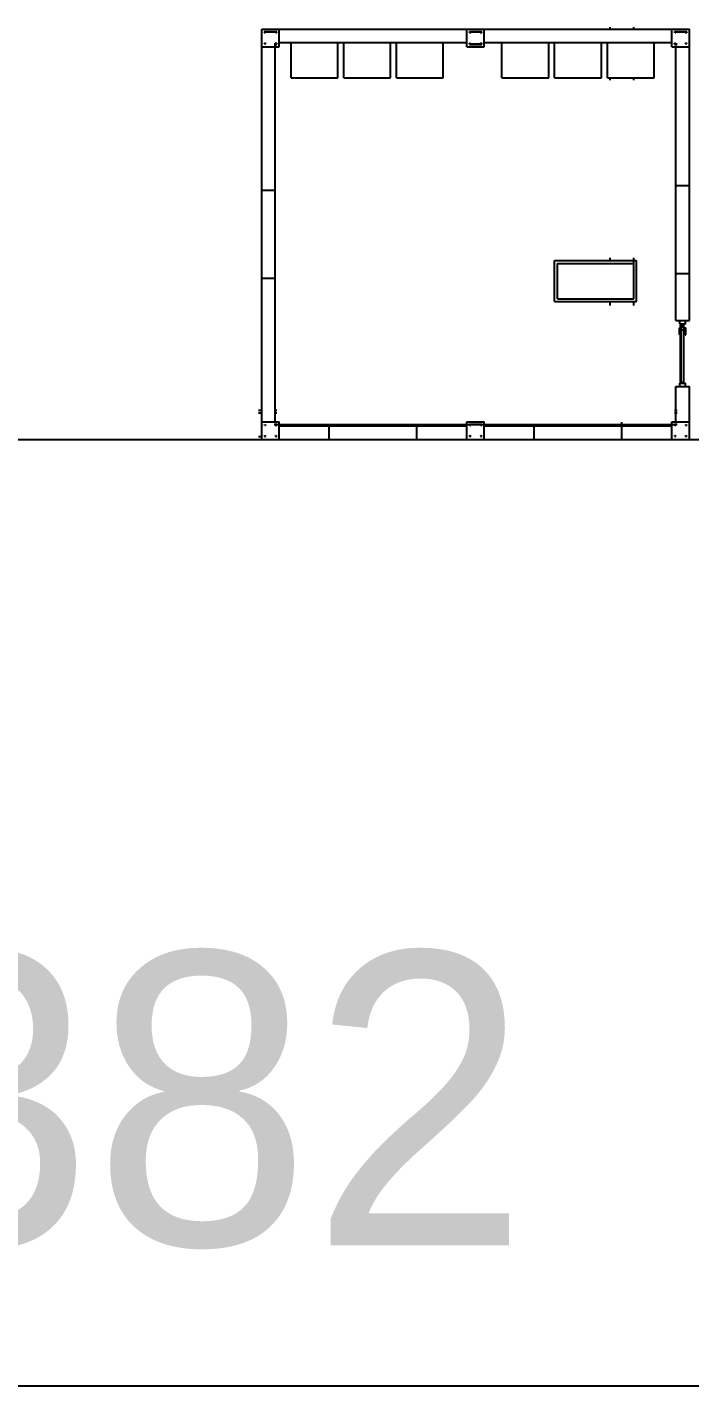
# Model space of a CAD drawing. Extents: x 10000 to 921450, y 10000 to 584000.
# Drawn here: x 507154 to 518468, y 130925 to 154108 of the extents above; entities that cross this region are included whole.
import ezdxf

# ---------------------------------------------------------------- set-up
doc = ezdxf.new("R2010")
doc.units = 0
for name, color, linetype in [('A-CUT', 1, 'CONTINUOUS'), ('A-DIM', 5, 'CONTINUOUS'), ('A-VIS', 7, 'CONTINUOUS')]:
    doc.layers.add(name, color=color, linetype=linetype)

msp = doc.modelspace()

# ---------------------------------------------------------------- linework, layer by layer
at = {"layer": 'A-CUT'}
for p, q in [((511159.25, 154075), (518459.25, 154075)), ((511159.25, 147075), (511159.25, 154075)), ((511207.25, 154019), (511207.404, 154020.561)), ((511207.25, 154019), (511207.404, 154017.439)), ((511207.404, 154020.561), (511207.859, 154022.061)), ((511207.404, 154017.439), (511207.859, 154015.939)), ((511208.598, 154023.445), (511209.593, 154024.657)), ((511208.598, 154014.555), (511209.593, 154013.343)), ((511209.593, 154024.657), (511210.805, 154025.652)), ((511209.593, 154013.343), (511210.805, 154012.348)), ((511210.805, 154012.348), (511212.189, 154011.609)), ((511212.189, 154026.391), (511213.689, 154026.846)), ((511212.189, 154011.609), (511213.689, 154011.154)), ((511213.689, 154026.846), (511215.25, 154027)), ((511213.689, 154011.154), (511215.25, 154011)), ((511215.25, 154027), (511216.811, 154026.846)), ((511215.25, 154011), (511216.811, 154011.154)), ((511216.811, 154011.154), (511218.311, 154011.609)), ((511218.311, 154026.391), (511219.695, 154025.652)), ((511218.311, 154011.609), (511219.695, 154012.348)), ((511219.695, 154025.652), (511220.907, 154024.657)), ((511220.907, 154024.657), (511221.902, 154023.445)), ((511220.907, 154013.343), (511221.902, 154014.555)), ((511221.902, 154023.445), (511222.641, 154022.061)), ((511221.902, 154014.555), (511222.641, 154015.939)), ((511222.641, 154022.061), (511223.096, 154020.561)), ((511223.096, 154020.561), (511223.25, 154019)), ((511395.25, 154019), (511395.404, 154017.439)), ((511395.404, 154020.561), (511395.859, 154022.061)), ((511395.404, 154017.439), (511395.859, 154015.939)), ((511395.859, 154022.061), (511396.598, 154023.445)), ((511397.593, 154024.657), (511398.805, 154025.652)), ((511397.593, 154013.343), (511398.805, 154012.348)), ((511398.805, 154025.652), (511400.189, 154026.391)), ((511398.805, 154012.348), (511400.189, 154011.609)), ((511400.189, 154026.391), (511401.689, 154026.846)), ((511400.189, 154011.609), (511401.689, 154011.154)), ((511401.689, 154026.846), (511403.25, 154027)), ((511401.689, 154011.154), (511403.25, 154011)), ((511403.25, 154027), (511404.811, 154026.846)), ((511403.25, 154011), (511404.811, 154011.154)), ((511404.811, 154011.154), (511406.311, 154011.609)), ((511406.311, 154026.391), (511407.695, 154025.652)), ((511406.311, 154011.609), (511407.695, 154012.348)), ((511407.695, 154012.348), (511408.907, 154013.343)), ((511408.907, 154024.657), (511409.902, 154023.445)), ((511408.907, 154013.343), (511409.902, 154014.555)), ((511409.902, 154023.445), (511410.641, 154022.061)), ((511410.641, 154015.939), (511411.096, 154017.439)), ((511411.096, 154020.561), (511411.25, 154019)), ((511411.096, 154017.439), (511411.25, 154019)), ((511459.25, 153775), (511459.25, 154075)), ((514659.25, 153775), (514659.25, 154075)), ((514707.25, 154019), (514707.404, 154020.561)), ((514707.404, 154020.561), (514707.859, 154022.061)), ((514707.404, 154017.439), (514707.859, 154015.939)), ((514707.859, 154022.061), (514708.598, 154023.445)), ((514707.859, 154015.939), (514708.598, 154014.555)), ((514708.598, 154023.445), (514709.593, 154024.657)), ((514708.598, 154014.555), (514709.593, 154013.343)), ((514709.593, 154013.343), (514710.805, 154012.348)), ((514710.805, 154012.348), (514712.189, 154011.609)), ((514712.189, 154026.391), (514713.689, 154026.846)), ((514712.189, 154011.609), (514713.689, 154011.154)), ((514713.689, 154026.846), (514715.25, 154027)), ((514715.25, 154027), (514716.811, 154026.846)), ((514716.811, 154026.846), (514718.311, 154026.391)), ((514716.811, 154011.154), (514718.311, 154011.609)), ((514718.311, 154026.391), (514719.695, 154025.652)), ((514718.311, 154011.609), (514719.695, 154012.348)), ((514719.695, 154025.652), (514720.907, 154024.657)), ((514719.695, 154012.348), (514720.907, 154013.343)), ((514720.907, 154024.657), (514721.902, 154023.445)), ((514720.907, 154013.343), (514721.902, 154014.555)), ((514721.902, 154023.445), (514722.641, 154022.061)), ((514721.902, 154014.555), (514722.641, 154015.939)), ((514722.641, 154022.061), (514723.096, 154020.561)), ((514722.641, 154015.939), (514723.096, 154017.439)), ((514723.096, 154020.561), (514723.25, 154019)), ((514723.096, 154017.439), (514723.25, 154019)), ((514895.25, 154019), (514895.404, 154020.561)), ((514895.404, 154020.561), (514895.859, 154022.061)), ((514895.404, 154017.439), (514895.859, 154015.939)), ((514895.859, 154022.061), (514896.598, 154023.445)), ((514895.859, 154015.939), (514896.598, 154014.555)), ((514896.598, 154023.445), (514897.593, 154024.657)), ((514896.598, 154014.555), (514897.593, 154013.343)), ((514897.593, 154024.657), (514898.805, 154025.652)), ((514897.593, 154013.343), (514898.805, 154012.348)), ((514898.805, 154025.652), (514900.189, 154026.391)), ((514898.805, 154012.348), (514900.189, 154011.609)), ((514900.189, 154026.391), (514901.689, 154026.846)), ((514900.189, 154011.609), (514901.689, 154011.154)), ((514901.689, 154026.846), (514903.25, 154027)), ((514901.689, 154011.154), (514903.25, 154011)), ((514904.811, 154026.846), (514906.311, 154026.391)), ((514904.811, 154011.154), (514906.311, 154011.609)), ((514906.311, 154026.391), (514907.695, 154025.652)), ((514907.695, 154025.652), (514908.907, 154024.657)), ((514907.695, 154012.348), (514908.907, 154013.343)), ((514908.907, 154024.657), (514909.902, 154023.445)), ((514908.907, 154013.343), (514909.902, 154014.555)), ((514909.902, 154023.445), (514910.641, 154022.061)), ((514909.902, 154014.555), (514910.641, 154015.939)), ((514910.641, 154022.061), (514911.096, 154020.561)), ((514911.096, 154020.561), (514911.25, 154019)), ((514911.096, 154017.439), (514911.25, 154019)), ((514959.25, 153775), (514959.25, 154075)), ((518159.25, 153775), (518159.25, 154075)), ((518207.25, 154019), (518207.404, 154020.561)), ((518207.25, 154019), (518207.404, 154017.439)), ((518207.404, 154020.561), (518207.859, 154022.061)), ((518207.404, 154017.439), (518207.859, 154015.939)), ((518207.859, 154022.061), (518208.598, 154023.445)), ((518207.859, 154015.939), (518208.598, 154014.555)), ((518209.593, 154024.657), (518210.805, 154025.652)), ((518209.593, 154013.343), (518210.805, 154012.348)), ((518210.805, 154025.652), (518212.189, 154026.391)), ((518210.805, 154012.348), (518212.189, 154011.609)), ((518212.189, 154026.391), (518213.689, 154026.846)), ((518212.189, 154011.609), (518213.689, 154011.154)), ((518213.689, 154026.846), (518215.25, 154027)), ((518215.25, 154027), (518216.811, 154026.846)), ((518216.811, 154026.846), (518218.311, 154026.391)), ((518218.311, 154011.609), (518219.695, 154012.348)), ((518219.695, 154012.348), (518220.907, 154013.343)), ((518220.907, 154024.657), (518221.902, 154023.445)), ((518220.907, 154013.343), (518221.902, 154014.555)), ((518221.902, 154023.445), (518222.641, 154022.061)), ((518221.902, 154014.555), (518222.641, 154015.939)), ((518223.096, 154020.561), (518223.25, 154019)), ((518223.096, 154017.439), (518223.25, 154019)), ((518395.25, 154019), (518395.404, 154020.561)), ((518395.25, 154019), (518395.404, 154017.439)), ((518395.404, 154020.561), (518395.859, 154022.061)), ((518395.404, 154017.439), (518395.859, 154015.939)), ((518395.859, 154022.061), (518396.598, 154023.445)), ((518395.859, 154015.939), (518396.598, 154014.555)), ((518396.598, 154023.445), (518397.593, 154024.657)), ((518396.598, 154014.555), (518397.593, 154013.343)), ((518397.593, 154013.343), (518398.805, 154012.348)), ((518398.805, 154025.652), (518400.189, 154026.391)), ((518398.805, 154012.348), (518400.189, 154011.609)), ((518400.189, 154026.391), (518401.689, 154026.846)), ((518400.189, 154011.609), (518401.689, 154011.154)), ((518401.689, 154026.846), (518403.25, 154027)), ((518401.689, 154011.154), (518403.25, 154011)), ((518403.25, 154027), (518404.811, 154026.846)), ((518403.25, 154011), (518404.811, 154011.154)), ((518404.811, 154026.846), (518406.311, 154026.391)), ((518406.311, 154026.391), (518407.695, 154025.652)), ((518407.695, 154025.652), (518408.907, 154024.657)), ((518407.695, 154012.348), (518408.907, 154013.343)), ((518408.907, 154024.657), (518409.902, 154023.445)), ((518408.907, 154013.343), (518409.902, 154014.555)), ((518409.902, 154023.445), (518410.641, 154022.061)), ((518409.902, 154014.555), (518410.641, 154015.939)), ((518410.641, 154022.061), (518411.096, 154020.561)), ((518410.641, 154015.939), (518411.096, 154017.439)), ((518411.096, 154020.561), (518411.25, 154019)), ((518411.096, 154017.439), (518411.25, 154019)), ((518459.25, 149105), (518459.25, 154075)), ((511159.25, 153775), (511459.25, 153775)), ((511207.25, 153831), (511207.404, 153832.561)), ((511207.25, 153831), (511207.404, 153829.439)), ((511207.404, 153832.561), (511207.859, 153834.061)), ((511207.404, 153829.439), (511207.859, 153827.939)), ((511207.859, 153827.939), (511208.598, 153826.555)), ((511208.598, 153826.555), (511209.593, 153825.343)), ((511209.593, 153836.657), (511210.805, 153837.652)), ((511209.593, 153825.343), (511210.805, 153824.348)), ((511210.805, 153837.652), (511212.189, 153838.391)), ((511210.805, 153824.348), (511212.189, 153823.609)), ((511212.189, 153838.391), (511213.689, 153838.846)), ((511212.189, 153823.609), (511213.689, 153823.154)), ((511213.689, 153838.846), (511215.25, 153839)), ((511213.689, 153823.154), (511215.25, 153823)), ((511215.25, 153839), (511216.811, 153838.846)), ((511215.25, 153823), (511216.811, 153823.154)), ((511218.311, 153838.391), (511219.695, 153837.652)), ((511218.311, 153823.609), (511219.695, 153824.348)), ((511219.695, 153824.348), (511220.907, 153825.343)), ((511220.907, 153836.657), (511221.902, 153835.445)), ((511220.907, 153825.343), (511221.902, 153826.555)), ((511221.902, 153835.445), (511222.641, 153834.061)), ((511221.902, 153826.555), (511222.641, 153827.939)), ((511222.641, 153834.061), (511223.096, 153832.561)), ((511223.096, 153829.439), (511223.25, 153831)), ((511389.25, 147375), (511389.25, 153775)), ((511395.25, 153831), (511395.404, 153832.561)), ((511395.404, 153832.561), (511395.859, 153834.061)), ((511395.404, 153829.439), (511395.859, 153827.939)), ((511395.859, 153834.061), (511396.598, 153835.445)), ((511395.859, 153827.939), (511396.598, 153826.555)), ((511396.598, 153835.445), (511397.593, 153836.657)), ((511396.598, 153826.555), (511397.593, 153825.343)), ((511397.593, 153836.657), (511398.805, 153837.652)), ((511397.593, 153825.343), (511398.805, 153824.348)), ((511398.805, 153837.652), (511400.189, 153838.391)), ((511398.805, 153824.348), (511400.189, 153823.609)), ((511400.189, 153838.391), (511401.689, 153838.846)), ((511400.189, 153823.609), (511401.689, 153823.154)), ((511401.689, 153838.846), (511403.25, 153839)), ((511401.689, 153823.154), (511403.25, 153823)), ((511403.25, 153839), (511404.811, 153838.846)), ((511406.311, 153838.391), (511407.695, 153837.652)), ((511406.311, 153823.609), (511407.695, 153824.348)), ((511407.695, 153837.652), (511408.907, 153836.657)), ((511407.695, 153824.348), (511408.907, 153825.343)), ((511408.907, 153836.657), (511409.902, 153835.445)), ((511408.907, 153825.343), (511409.902, 153826.555)), ((511409.902, 153835.445), (511410.641, 153834.061)), ((511410.641, 153827.939), (511411.096, 153829.439)), ((511411.096, 153832.561), (511411.25, 153831)), ((511411.096, 153829.439), (511411.25, 153831)), ((511459.25, 153845), (514659.25, 153845)), ((511659.25, 153245), (511659.25, 153845)), ((512459.25, 153245), (512459.25, 153845)), ((512559.25, 153245), (512559.25, 153845)), ((513359.25, 153245), (513359.25, 153845)), ((513459.25, 153245), (513459.25, 153845)), ((514259.25, 153245), (514259.25, 153845)), ((514659.25, 153775), (514959.25, 153775)), ((514707.25, 153831), (514707.404, 153829.439)), ((514707.404, 153832.561), (514707.859, 153834.061)), ((514707.404, 153829.439), (514707.859, 153827.939)), ((514707.859, 153827.939), (514708.598, 153826.555)), ((514708.598, 153835.445), (514709.593, 153836.657)), ((514709.593, 153836.657), (514710.805, 153837.652)), ((514709.593, 153825.343), (514710.805, 153824.348)), ((514710.805, 153824.348), (514712.189, 153823.609)), ((514712.189, 153838.391), (514713.689, 153838.846)), ((514712.189, 153823.609), (514713.689, 153823.154)), ((514713.689, 153838.846), (514715.25, 153839)), ((514713.689, 153823.154), (514715.25, 153823)), ((514715.25, 153839), (514716.811, 153838.846)), ((514716.811, 153838.846), (514718.311, 153838.391)), ((514716.811, 153823.154), (514718.311, 153823.609)), ((514718.311, 153823.609), (514719.695, 153824.348)), ((514720.907, 153836.657), (514721.902, 153835.445)), ((514720.907, 153825.343), (514721.902, 153826.555)), ((514721.902, 153835.445), (514722.641, 153834.061)), ((514721.902, 153826.555), (514722.641, 153827.939)), ((514722.641, 153834.061), (514723.096, 153832.561)), ((514722.641, 153827.939), (514723.096, 153829.439)), ((514723.096, 153832.561), (514723.25, 153831)), ((514723.096, 153829.439), (514723.25, 153831)), ((514895.25, 153831), (514895.404, 153829.439)), ((514895.404, 153832.561), (514895.859, 153834.061)), ((514895.404, 153829.439), (514895.859, 153827.939)), ((514895.859, 153827.939), (514896.598, 153826.555)), ((514896.598, 153826.555), (514897.593, 153825.343)), ((514897.593, 153836.657), (514898.805, 153837.652)), ((514897.593, 153825.343), (514898.805, 153824.348)), ((514898.805, 153837.652), (514900.189, 153838.391)), ((514898.805, 153824.348), (514900.189, 153823.609)), ((514900.189, 153838.391), (514901.689, 153838.846)), ((514900.189, 153823.609), (514901.689, 153823.154)), ((514901.689, 153838.846), (514903.25, 153839)), ((514901.689, 153823.154), (514903.25, 153823)), ((514903.25, 153823), (514904.811, 153823.154)), ((514904.811, 153838.846), (514906.311, 153838.391)), ((514904.811, 153823.154), (514906.311, 153823.609)), ((514906.311, 153838.391), (514907.695, 153837.652)), ((514906.311, 153823.609), (514907.695, 153824.348)), ((514907.695, 153837.652), (514908.907, 153836.657)), ((514907.695, 153824.348), (514908.907, 153825.343)), ((514908.907, 153836.657), (514909.902, 153835.445)), ((514908.907, 153825.343), (514909.902, 153826.555)), ((514909.902, 153835.445), (514910.641, 153834.061)), ((514909.902, 153826.555), (514910.641, 153827.939)), ((514910.641, 153834.061), (514911.096, 153832.561)), ((514911.096, 153832.561), (514911.25, 153831)), ((514911.096, 153829.439), (514911.25, 153831)), ((514959.25, 153845), (518159.25, 153845)), ((515259.25, 153245), (515259.25, 153845)), ((516059.25, 153245), (516059.25, 153845)), ((516159.25, 153245), (516159.25, 153845)), ((516959.25, 153245), (516959.25, 153845)), ((517059.25, 153245), (517059.25, 153845)), ((517859.25, 153245), (517859.25, 153845)), ((518159.25, 153775), (518459.25, 153775)), ((518207.25, 153831), (518207.404, 153832.561)), ((518207.25, 153831), (518207.404, 153829.439)), ((518207.404, 153832.561), (518207.859, 153834.061)), ((518207.404, 153829.439), (518207.859, 153827.939)), ((518207.859, 153834.061), (518208.598, 153835.445)), ((518208.598, 153835.445), (518209.593, 153836.657)), ((518208.598, 153826.555), (518209.593, 153825.343)), ((518209.593, 153836.657), (518210.805, 153837.652)), ((518209.593, 153825.343), (518210.805, 153824.348)), ((518210.805, 153824.348), (518212.189, 153823.609)), ((518212.189, 153838.391), (518213.689, 153838.846)), ((518212.189, 153823.609), (518213.689, 153823.154)), ((518213.689, 153838.846), (518215.25, 153839)), ((518215.25, 153839), (518216.811, 153838.846)), ((518215.25, 153823), (518216.811, 153823.154)), ((518218.311, 153823.609), (518219.695, 153824.348)), ((518219.695, 153837.652), (518220.907, 153836.657)), ((518220.907, 153836.657), (518221.902, 153835.445)), ((518220.907, 153825.343), (518221.902, 153826.555)), ((518221.902, 153835.445), (518222.641, 153834.061)), ((518221.902, 153826.555), (518222.641, 153827.939)), ((518223.096, 153832.561), (518223.25, 153831)), ((518223.096, 153829.439), (518223.25, 153831)), ((518229.25, 149105), (518229.25, 153775)), ((518395.25, 153831), (518395.404, 153832.561)), ((518395.25, 153831), (518395.404, 153829.439)), ((518395.404, 153832.561), (518395.859, 153834.061)), ((518395.404, 153829.439), (518395.859, 153827.939)), ((518395.859, 153834.061), (518396.598, 153835.445)), ((518395.859, 153827.939), (518396.598, 153826.555)), ((518396.598, 153835.445), (518397.593, 153836.657)), ((518397.593, 153836.657), (518398.805, 153837.652)), ((518397.593, 153825.343), (518398.805, 153824.348)), ((518398.805, 153837.652), (518400.189, 153838.391)), ((518400.189, 153838.391), (518401.689, 153838.846)), ((518400.189, 153823.609), (518401.689, 153823.154)), ((518401.689, 153838.846), (518403.25, 153839)), ((518401.689, 153823.154), (518403.25, 153823)), ((518403.25, 153839), (518404.811, 153838.846)), ((518403.25, 153823), (518404.811, 153823.154)), ((518406.311, 153838.391), (518407.695, 153837.652)), ((518407.695, 153824.348), (518408.907, 153825.343)), ((518408.907, 153836.657), (518409.902, 153835.445)), ((518408.907, 153825.343), (518409.902, 153826.555)), ((518409.902, 153835.445), (518410.641, 153834.061)), ((518409.902, 153826.555), (518410.641, 153827.939)), ((518410.641, 153834.061), (518411.096, 153832.561)), ((518410.641, 153827.939), (518411.096, 153829.439)), ((518411.096, 153832.561), (518411.25, 153831)), ((518411.096, 153829.439), (518411.25, 153831)), ((511659.25, 153245), (512459.25, 153245)), ((512559.25, 153245), (513359.25, 153245)), ((513459.25, 153245), (514259.25, 153245)), ((515259.25, 153245), (516059.25, 153245)), ((516159.25, 153245), (516959.25, 153245)), ((517059.25, 153245), (517859.25, 153245)), ((518229.25, 151405), (518459.25, 151405)), ((511159.25, 151325), (511389.25, 151325)), ((511159.25, 149825), (511389.25, 149825)), ((518229.25, 149905), (518459.25, 149905)), ((518229.25, 149105), (518459.25, 149105)), ((518294.25, 149045), (518294.25, 149105)), ((518394.25, 149045), (518394.25, 149105)), ((518288.75, 148980), (518315.75, 148980)), ((518288.75, 148860), (518302.75, 148860)), ((518294.25, 149045), (518394.25, 149045)), ((518302.75, 148860), (518302.75, 148980)), ((518306.75, 149027), (518354.25, 149027)), ((518315.75, 148996), (518372.75, 148996)), ((518315.75, 148944), (518372.75, 148944)), ((518321.75, 148035), (518321.75, 149045)), ((518354.25, 149037), (518354.25, 149040)), ((518366.75, 148040), (518366.75, 149040)), ((518372.75, 148978), (518399.75, 148978)), ((518385.75, 148860), (518399.75, 148860)), ((518399.75, 148860), (518399.75, 148980)), ((518229.25, 147975), (518459.25, 147975)), ((518229.25, 147375), (518229.25, 147975)), ((518294.25, 148035), (518394.25, 148035)), ((518294.25, 147975), (518294.25, 148035)), ((518306.75, 148053), (518366.75, 148053)), ((518394.25, 147975), (518394.25, 148035)), ((518459.25, 147075), (518459.25, 147975)), ((511159.25, 147375), (511459.25, 147375)), ((511207.25, 147319), (511207.404, 147320.561)), ((511207.25, 147319), (511207.404, 147317.439)), ((511207.404, 147320.561), (511207.859, 147322.061)), ((511207.404, 147317.439), (511207.859, 147315.939)), ((511207.859, 147322.061), (511208.598, 147323.445)), ((511207.859, 147315.939), (511208.598, 147314.555)), ((511209.593, 147324.657), (511210.805, 147325.652)), ((511209.593, 147313.343), (511210.805, 147312.348)), ((511210.805, 147325.652), (511212.189, 147326.391)), ((511210.805, 147312.348), (511212.189, 147311.609)), ((511212.189, 147326.391), (511213.689, 147326.846)), ((511212.189, 147311.609), (511213.689, 147311.154)), ((511213.689, 147311.154), (511215.25, 147311)), ((511215.25, 147311), (511216.811, 147311.154)), ((511216.811, 147326.846), (511218.311, 147326.391)), ((511216.811, 147311.154), (511218.311, 147311.609)), ((511218.311, 147326.391), (511219.695, 147325.652)), ((511219.695, 147325.652), (511220.907, 147324.657)), ((511220.907, 147324.657), (511221.902, 147323.445)), ((511220.907, 147313.343), (511221.902, 147314.555)), ((511221.902, 147323.445), (511222.641, 147322.061)), ((511222.641, 147322.061), (511223.096, 147320.561)), ((511222.641, 147315.939), (511223.096, 147317.439)), ((511223.096, 147320.561), (511223.25, 147319)), ((511395.25, 147319), (511395.404, 147317.439)), ((511395.404, 147320.561), (511395.859, 147322.061)), ((511395.404, 147317.439), (511395.859, 147315.939)), ((511395.859, 147322.061), (511396.598, 147323.445)), ((511395.859, 147315.939), (511396.598, 147314.555)), ((511396.598, 147323.445), (511397.593, 147324.657)), ((511396.598, 147314.555), (511397.593, 147313.343)), ((511397.593, 147324.657), (511398.805, 147325.652)), ((511397.593, 147313.343), (511398.805, 147312.348)), ((511398.805, 147325.652), (511400.189, 147326.391)), ((511398.805, 147312.348), (511400.189, 147311.609)), ((511400.189, 147326.391), (511401.689, 147326.846)), ((511400.189, 147311.609), (511401.689, 147311.154)), ((511401.689, 147326.846), (511403.25, 147327)), ((511401.689, 147311.154), (511403.25, 147311)), ((511403.25, 147327), (511404.811, 147326.846)), ((511404.811, 147326.846), (511406.311, 147326.391)), ((511404.811, 147311.154), (511406.311, 147311.609)), ((511407.695, 147312.348), (511408.907, 147313.343)), ((511408.907, 147324.657), (511409.902, 147323.445)), ((511408.907, 147313.343), (511409.902, 147314.555)), ((511409.902, 147323.445), (511410.641, 147322.061)), ((511409.902, 147314.555), (511410.641, 147315.939)), ((511410.641, 147322.061), (511411.096, 147320.561)), ((511410.641, 147315.939), (511411.096, 147317.439)), ((511411.096, 147320.561), (511411.25, 147319)), ((511411.096, 147317.439), (511411.25, 147319)), ((511459.25, 147075), (511459.25, 147375)), ((511459.25, 147305), (514659.25, 147305)), ((512309.25, 147075), (512309.25, 147305)), ((513809.25, 147075), (513809.25, 147305)), ((514659.25, 147375), (514959.25, 147375)), ((514659.25, 147075), (514659.25, 147375)), ((514707.25, 147319), (514707.404, 147320.561)), ((514707.25, 147319), (514707.404, 147317.439)), ((514707.859, 147322.061), (514708.598, 147323.445)), ((514707.859, 147315.939), (514708.598, 147314.555)), ((514709.593, 147324.657), (514710.805, 147325.652)), ((514709.593, 147313.343), (514710.805, 147312.348)), ((514710.805, 147325.652), (514712.189, 147326.391)), ((514710.805, 147312.348), (514712.189, 147311.609)), ((514713.689, 147326.846), (514715.25, 147327)), ((514713.689, 147311.154), (514715.25, 147311)), ((514715.25, 147327), (514716.811, 147326.846)), ((514716.811, 147326.846), (514718.311, 147326.391)), ((514716.811, 147311.154), (514718.311, 147311.609)), ((514718.311, 147326.391), (514719.695, 147325.652)), ((514718.311, 147311.609), (514719.695, 147312.348)), ((514719.695, 147325.652), (514720.907, 147324.657)), ((514719.695, 147312.348), (514720.907, 147313.343)), ((514720.907, 147324.657), (514721.902, 147323.445)), ((514720.907, 147313.343), (514721.902, 147314.555)), ((514721.902, 147323.445), (514722.641, 147322.061)), ((514722.641, 147322.061), (514723.096, 147320.561)), ((514722.641, 147315.939), (514723.096, 147317.439)), ((514723.096, 147317.439), (514723.25, 147319)), ((514895.25, 147319), (514895.404, 147320.561)), ((514895.25, 147319), (514895.404, 147317.439)), ((514895.404, 147320.561), (514895.859, 147322.061)), ((514895.404, 147317.439), (514895.859, 147315.939)), ((514895.859, 147322.061), (514896.598, 147323.445)), ((514895.859, 147315.939), (514896.598, 147314.555)), ((514897.593, 147313.343), (514898.805, 147312.348)), ((514898.805, 147325.652), (514900.189, 147326.391)), ((514901.689, 147326.846), (514903.25, 147327)), ((514901.689, 147311.154), (514903.25, 147311)), ((514903.25, 147327), (514904.811, 147326.846)), ((514903.25, 147311), (514904.811, 147311.154)), ((514904.811, 147326.846), (514906.311, 147326.391)), ((514904.811, 147311.154), (514906.311, 147311.609)), ((514906.311, 147326.391), (514907.695, 147325.652)), ((514907.695, 147312.348), (514908.907, 147313.343)), ((514908.907, 147324.657), (514909.902, 147323.445)), ((514908.907, 147313.343), (514909.902, 147314.555)), ((514909.902, 147323.445), (514910.641, 147322.061)), ((514910.641, 147322.061), (514911.096, 147320.561)), ((514911.096, 147320.561), (514911.25, 147319)), ((514911.096, 147317.439), (514911.25, 147319)), ((514959.25, 147075), (514959.25, 147375)), ((514959.25, 147305), (518159.25, 147305)), ((515809.25, 147075), (515809.25, 147305)), ((517309.25, 147075), (517309.25, 147305)), ((518159.25, 147375), (518459.25, 147375)), ((518159.25, 147075), (518159.25, 147375)), ((518207.25, 147319), (518207.404, 147317.439)), ((518207.404, 147320.561), (518207.859, 147322.061)), ((518207.404, 147317.439), (518207.859, 147315.939)), ((518207.859, 147322.061), (518208.598, 147323.445)), ((518207.859, 147315.939), (518208.598, 147314.555)), ((518208.598, 147323.445), (518209.593, 147324.657)), ((518208.598, 147314.555), (518209.593, 147313.343)), ((518209.593, 147324.657), (518210.805, 147325.652)), ((518209.593, 147313.343), (518210.805, 147312.348)), ((518210.805, 147325.652), (518212.189, 147326.391)), ((518210.805, 147312.348), (518212.189, 147311.609)), ((518212.189, 147326.391), (518213.689, 147326.846)), ((518212.189, 147311.609), (518213.689, 147311.154)), ((518213.689, 147326.846), (518215.25, 147327)), ((518215.25, 147327), (518216.811, 147326.846)), ((518215.25, 147311), (518216.811, 147311.154)), ((518216.811, 147326.846), (518218.311, 147326.391)), ((518216.811, 147311.154), (518218.311, 147311.609)), ((518218.311, 147326.391), (518219.695, 147325.652)), ((518218.311, 147311.609), (518219.695, 147312.348)), ((518219.695, 147325.652), (518220.907, 147324.657)), ((518219.695, 147312.348), (518220.907, 147313.343)), ((518220.907, 147324.657), (518221.902, 147323.445)), ((518220.907, 147313.343), (518221.902, 147314.555)), ((518221.902, 147314.555), (518222.641, 147315.939)), ((518222.641, 147322.061), (518223.096, 147320.561)), ((518222.641, 147315.939), (518223.096, 147317.439)), ((518223.096, 147317.439), (518223.25, 147319)), ((518395.25, 147319), (518395.404, 147320.561)), ((518395.404, 147320.561), (518395.859, 147322.061)), ((518395.404, 147317.439), (518395.859, 147315.939)), ((518395.859, 147322.061), (518396.598, 147323.445)), ((518395.859, 147315.939), (518396.598, 147314.555)), ((518397.593, 147313.343), (518398.805, 147312.348)), ((518398.805, 147325.652), (518400.189, 147326.391)), ((518398.805, 147312.348), (518400.189, 147311.609)), ((518400.189, 147326.391), (518401.689, 147326.846)), ((518400.189, 147311.609), (518401.689, 147311.154)), ((518401.689, 147311.154), (518403.25, 147311)), ((518403.25, 147311), (518404.811, 147311.154)), ((518404.811, 147326.846), (518406.311, 147326.391)), ((518404.811, 147311.154), (518406.311, 147311.609)), ((518406.311, 147326.391), (518407.695, 147325.652)), ((518406.311, 147311.609), (518407.695, 147312.348)), ((518407.695, 147325.652), (518408.907, 147324.657)), ((518407.695, 147312.348), (518408.907, 147313.343)), ((518408.907, 147324.657), (518409.902, 147323.445)), ((518408.907, 147313.343), (518409.902, 147314.555)), ((518409.902, 147314.555), (518410.641, 147315.939)), ((518411.096, 147320.561), (518411.25, 147319)), ((518411.096, 147317.439), (518411.25, 147319)), ((511159.25, 147075), (518459.25, 147075)), ((511207.25, 147131), (511207.404, 147132.561)), ((511207.25, 147131), (511207.404, 147129.439)), ((511207.404, 147132.561), (511207.859, 147134.061)), ((511207.404, 147129.439), (511207.859, 147127.939)), ((511207.859, 147134.061), (511208.598, 147135.445)), ((511207.859, 147127.939), (511208.598, 147126.555)), ((511208.598, 147135.445), (511209.593, 147136.657)), ((511208.598, 147126.555), (511209.593, 147125.343)), ((511209.593, 147125.343), (511210.805, 147124.348)), ((511210.805, 147137.652), (511212.189, 147138.391)), ((511210.805, 147124.348), (511212.189, 147123.609)), ((511212.189, 147138.391), (511213.689, 147138.846)), ((511212.189, 147123.609), (511213.689, 147123.154)), ((511213.689, 147123.154), (511215.25, 147123)), ((511215.25, 147123), (511216.811, 147123.154)), ((511218.311, 147138.391), (511219.695, 147137.652)), ((511219.695, 147137.652), (511220.907, 147136.657)), ((511219.695, 147124.348), (511220.907, 147125.343)), ((511220.907, 147136.657), (511221.902, 147135.445)), ((511220.907, 147125.343), (511221.902, 147126.555)), ((511221.902, 147135.445), (511222.641, 147134.061)), ((511221.902, 147126.555), (511222.641, 147127.939)), ((511222.641, 147134.061), (511223.096, 147132.561)), ((511222.641, 147127.939), (511223.096, 147129.439)), ((511395.25, 147131), (511395.404, 147132.561)), ((511395.25, 147131), (511395.404, 147129.439)), ((511395.404, 147132.561), (511395.859, 147134.061)), ((511395.404, 147129.439), (511395.859, 147127.939)), ((511395.859, 147134.061), (511396.598, 147135.445)), ((511395.859, 147127.939), (511396.598, 147126.555)), ((511396.598, 147126.555), (511397.593, 147125.343)), ((511397.593, 147136.657), (511398.805, 147137.652)), ((511397.593, 147125.343), (511398.805, 147124.348)), ((511398.805, 147137.652), (511400.189, 147138.391)), ((511398.805, 147124.348), (511400.189, 147123.609)), ((511400.189, 147138.391), (511401.689, 147138.846)), ((511400.189, 147123.609), (511401.689, 147123.154)), ((511401.689, 147138.846), (511403.25, 147139)), ((511401.689, 147123.154), (511403.25, 147123)), ((511403.25, 147139), (511404.811, 147138.846)), ((511403.25, 147123), (511404.811, 147123.154)), ((511407.695, 147137.652), (511408.907, 147136.657)), ((511407.695, 147124.348), (511408.907, 147125.343)), ((511408.907, 147125.343), (511409.902, 147126.555)), ((511409.902, 147135.445), (511410.641, 147134.061)), ((511409.902, 147126.555), (511410.641, 147127.939)), ((511410.641, 147134.061), (511411.096, 147132.561)), ((511410.641, 147127.939), (511411.096, 147129.439)), ((511411.096, 147132.561), (511411.25, 147131)), ((511411.096, 147129.439), (511411.25, 147131)), ((514707.25, 147131), (514707.404, 147132.561)), ((514707.859, 147134.061), (514708.598, 147135.445)), ((514707.859, 147127.939), (514708.598, 147126.555)), ((514708.598, 147135.445), (514709.593, 147136.657)), ((514708.598, 147126.555), (514709.593, 147125.343)), ((514710.805, 147137.652), (514712.189, 147138.391)), ((514710.805, 147124.348), (514712.189, 147123.609)), ((514712.189, 147138.391), (514713.689, 147138.846)), ((514712.189, 147123.609), (514713.689, 147123.154)), ((514713.689, 147138.846), (514715.25, 147139)), ((514713.689, 147123.154), (514715.25, 147123)), ((514715.25, 147139), (514716.811, 147138.846)), ((514715.25, 147123), (514716.811, 147123.154)), ((514716.811, 147138.846), (514718.311, 147138.391)), ((514716.811, 147123.154), (514718.311, 147123.609)), ((514718.311, 147138.391), (514719.695, 147137.652)), ((514718.311, 147123.609), (514719.695, 147124.348)), ((514719.695, 147137.652), (514720.907, 147136.657)), ((514719.695, 147124.348), (514720.907, 147125.343)), ((514720.907, 147136.657), (514721.902, 147135.445)), ((514720.907, 147125.343), (514721.902, 147126.555)), ((514722.641, 147134.061), (514723.096, 147132.561)), ((514722.641, 147127.939), (514723.096, 147129.439)), ((514723.096, 147132.561), (514723.25, 147131)), ((514895.404, 147132.561), (514895.859, 147134.061)), ((514895.404, 147129.439), (514895.859, 147127.939)), ((514895.859, 147134.061), (514896.598, 147135.445)), ((514895.859, 147127.939), (514896.598, 147126.555)), ((514896.598, 147135.445), (514897.593, 147136.657)), ((514896.598, 147126.555), (514897.593, 147125.343)), ((514897.593, 147136.657), (514898.805, 147137.652)), ((514897.593, 147125.343), (514898.805, 147124.348)), ((514898.805, 147137.652), (514900.189, 147138.391)), ((514898.805, 147124.348), (514900.189, 147123.609)), ((514900.189, 147138.391), (514901.689, 147138.846)), ((514900.189, 147123.609), (514901.689, 147123.154)), ((514901.689, 147138.846), (514903.25, 147139)), ((514901.689, 147123.154), (514903.25, 147123)), ((514903.25, 147139), (514904.811, 147138.846)), ((514903.25, 147123), (514904.811, 147123.154)), ((514904.811, 147138.846), (514906.311, 147138.391)), ((514904.811, 147123.154), (514906.311, 147123.609)), ((514906.311, 147138.391), (514907.695, 147137.652)), ((514907.695, 147137.652), (514908.907, 147136.657)), ((514907.695, 147124.348), (514908.907, 147125.343)), ((514908.907, 147136.657), (514909.902, 147135.445)), ((514908.907, 147125.343), (514909.902, 147126.555)), ((514909.902, 147126.555), (514910.641, 147127.939)), ((514910.641, 147134.061), (514911.096, 147132.561)), ((514911.096, 147132.561), (514911.25, 147131)), ((514911.096, 147129.439), (514911.25, 147131)), ((518207.25, 147131), (518207.404, 147132.561)), ((518207.25, 147131), (518207.404, 147129.439)), ((518207.404, 147132.561), (518207.859, 147134.061)), ((518207.404, 147129.439), (518207.859, 147127.939)), ((518207.859, 147134.061), (518208.598, 147135.445)), ((518207.859, 147127.939), (518208.598, 147126.555)), ((518210.805, 147137.652), (518212.189, 147138.391)), ((518210.805, 147124.348), (518212.189, 147123.609)), ((518212.189, 147138.391), (518213.689, 147138.846)), ((518212.189, 147123.609), (518213.689, 147123.154)), ((518213.689, 147138.846), (518215.25, 147139)), ((518213.689, 147123.154), (518215.25, 147123)), ((518215.25, 147139), (518216.811, 147138.846)), ((518215.25, 147123), (518216.811, 147123.154)), ((518218.311, 147138.391), (518219.695, 147137.652)), ((518218.311, 147123.609), (518219.695, 147124.348)), ((518219.695, 147137.652), (518220.907, 147136.657)), ((518219.695, 147124.348), (518220.907, 147125.343)), ((518220.907, 147136.657), (518221.902, 147135.445)), ((518220.907, 147125.343), (518221.902, 147126.555)), ((518221.902, 147135.445), (518222.641, 147134.061)), ((518222.641, 147134.061), (518223.096, 147132.561)), ((518222.641, 147127.939), (518223.096, 147129.439)), ((518223.096, 147132.561), (518223.25, 147131)), ((518223.096, 147129.439), (518223.25, 147131)), ((518395.25, 147131), (518395.404, 147132.561)), ((518395.25, 147131), (518395.404, 147129.439)), ((518395.404, 147132.561), (518395.859, 147134.061)), ((518395.404, 147129.439), (518395.859, 147127.939)), ((518395.859, 147134.061), (518396.598, 147135.445)), ((518395.859, 147127.939), (518396.598, 147126.555)), ((518396.598, 147135.445), (518397.593, 147136.657)), ((518396.598, 147126.555), (518397.593, 147125.343)), ((518397.593, 147125.343), (518398.805, 147124.348)), ((518398.805, 147137.652), (518400.189, 147138.391)), ((518398.805, 147124.348), (518400.189, 147123.609)), ((518400.189, 147138.391), (518401.689, 147138.846)), ((518400.189, 147123.609), (518401.689, 147123.154)), ((518401.689, 147123.154), (518403.25, 147123)), ((518403.25, 147123), (518404.811, 147123.154)), ((518406.311, 147138.391), (518407.695, 147137.652)), ((518406.311, 147123.609), (518407.695, 147124.348)), ((518407.695, 147137.652), (518408.907, 147136.657)), ((518407.695, 147124.348), (518408.907, 147125.343)), ((518408.907, 147136.657), (518409.902, 147135.445)), ((518408.907, 147125.343), (518409.902, 147126.555)), ((518411.096, 147132.561), (518411.25, 147131)), ((518411.096, 147129.439), (518411.25, 147131))]:
    msp.add_line(p, q, dxfattribs=at)
at = {"layer": 'A-DIM'}
msp.add_line((467809.25, 130925), (540190.75, 130925), dxfattribs=at)
at = {"layer": 'A-VIS'}
for p, q in [((511159.25, 154075), (518459.25, 154075)), ((511159.25, 147075), (511159.25, 154075)), ((511203.25, 154035), (511415.25, 154035)), ((511203.25, 154027), (511415.25, 154027)), ((511207.25, 154017.253), (511207.25, 154031)), ((511411.25, 154017.253), (511411.25, 154031)), ((511419.25, 154017.253), (511419.25, 154031)), ((511459.25, 154017.243), (511459.25, 154075)), ((514659.25, 154017.243), (514659.25, 154075)), ((514703.25, 154035), (514915.25, 154035)), ((514703.25, 154027), (514915.25, 154027)), ((514707.25, 154017.253), (514707.25, 154031)), ((514911.25, 154017.253), (514911.25, 154031)), ((514919.25, 154017.253), (514919.25, 154031)), ((514959.25, 154017.243), (514959.25, 154075)), ((517109.25, 154062.532), (517109.25, 154107.95)), ((517509.25, 154062.532), (517509.25, 154107.95)), ((518159.25, 154017.243), (518159.25, 154075)), ((518203.25, 154035), (518415.25, 154035)), ((518203.25, 154027), (518415.25, 154027)), ((518207.25, 154017.253), (518207.25, 154031)), ((518411.25, 154017.253), (518411.25, 154031)), ((518419.25, 154017.253), (518419.25, 154031)), ((518459.25, 149105), (518459.25, 154075)), ((511159.25, 153775), (511192.941, 153775)), ((511328.502, 153775), (511459.25, 153775)), ((511374.009, 153823), (511415.25, 153823)), ((511374.009, 153815), (511415.25, 153815)), ((511389.25, 147375), (511389.25, 153836.391)), ((511419.25, 153819), (511419.25, 153836.391)), ((511459.25, 153775), (511459.25, 153836.44)), ((511464.356, 153845), (511645.342, 153845)), ((511659.25, 153245), (511659.25, 153836.462)), ((512459.25, 153245), (512459.25, 153836.462)), ((512459.426, 153845), (512549.919, 153845)), ((512559.25, 153245), (512559.25, 153836.462)), ((513359.25, 153245), (513359.25, 153836.462)), ((513364.356, 153845), (513454.849, 153845)), ((513459.25, 153245), (513459.25, 153836.462)), ((514259.25, 153245), (514259.25, 153836.462)), ((514269.285, 153845), (514659.25, 153845)), ((514659.25, 153775), (514659.25, 153881.686)), ((514659.25, 153775), (514959.25, 153775)), ((514703.25, 153823), (514915.25, 153823)), ((514703.25, 153815), (514915.25, 153815)), ((514707.25, 153819), (514707.25, 153836.391)), ((514911.25, 153819), (514911.25, 153836.391)), ((514919.25, 153819), (514919.25, 153836.391)), ((514959.25, 153775), (514959.25, 153881.686)), ((514959.25, 153845), (515264.356, 153845)), ((515259.25, 153245), (515259.25, 153845)), ((516059.25, 153245), (516059.25, 153836.462)), ((516078.792, 153845), (516169.285, 153845)), ((516159.25, 153245), (516159.25, 153845)), ((516938.243, 153845), (517074.007, 153845)), ((516959.25, 153245), (516959.25, 153845)), ((517059.25, 153245), (517059.25, 153845)), ((517842.877, 153845), (518159.25, 153845)), ((517859.25, 153245), (517859.25, 153845)), ((518159.25, 153775), (518159.25, 153881.686)), ((518159.25, 153775), (518295.355, 153775)), ((518203.25, 153823), (518250.122, 153823)), ((518203.25, 153815), (518250.122, 153815)), ((518207.25, 153819), (518207.25, 153836.391)), ((518229.25, 149105), (518229.25, 153775)), ((518430.949, 153775), (518459.25, 153775)), ((511659.25, 153245), (512459.25, 153245)), ((512559.25, 153245), (513359.25, 153245)), ((513459.25, 153245), (514259.25, 153245)), ((515259.25, 153245), (516059.25, 153245)), ((516159.25, 153245), (516959.25, 153245)), ((517059.25, 153245), (517859.25, 153245)), ((517109.25, 153203.113), (517109.25, 153248.179)), ((517509.25, 153203.113), (517509.25, 153248.179)), ((518229.25, 151405), (518295.285, 151405)), ((518430.949, 151405), (518459.25, 151405)), ((511159.25, 151325), (511192.941, 151325)), ((511328.605, 151325), (511389.25, 151325)), ((516159.25, 150125), (517559.25, 150125)), ((516159.25, 149425), (516159.25, 150125)), ((516209.25, 149475), (516209.25, 150075)), ((516209.25, 150075), (517509.25, 150075)), ((517109.25, 150127.021), (517109.25, 150172.087)), ((517509.25, 149475), (517509.25, 150172.087)), ((517559.25, 149425), (517559.25, 150125)), ((511159.25, 149825), (511192.941, 149825)), ((511328.605, 149825), (511389.25, 149825)), ((518229.25, 149905), (518295.285, 149905)), ((518430.949, 149905), (518459.25, 149905)), ((516159.25, 149425), (517559.25, 149425)), ((516209.25, 149475), (517509.25, 149475)), ((517109.25, 149357.734), (517109.25, 149403.152)), ((517509.25, 149357.734), (517509.25, 149403.152)), ((518229.25, 149105), (518295.285, 149105)), ((518294.25, 149045), (518294.25, 149105)), ((518385.728, 149105), (518459.25, 149105)), ((518394.25, 149045), (518394.25, 149105)), ((518288.75, 148980), (518315.75, 148980)), ((518288.75, 148860), (518288.75, 148980)), ((518288.75, 148860), (518302.75, 148860)), ((518294.25, 149045), (518394.25, 149045)), ((518306.75, 148035), (518306.75, 149045)), ((518306.75, 149027), (518354.25, 149027)), ((518366.75, 148040), (518366.75, 149040)), ((518372.75, 148978), (518399.75, 148978)), ((518385.75, 148860), (518399.75, 148860)), ((518399.75, 148860), (518399.75, 148980)), ((518229.25, 147975), (518459.25, 147975)), ((518229.25, 147375), (518229.25, 147975)), ((518294.25, 148035), (518394.25, 148035)), ((518294.25, 147975), (518294.25, 148035)), ((518306.75, 148053), (518376.25, 148053)), ((518394.25, 147975), (518394.25, 148035)), ((518459.25, 147075), (518459.25, 147975)), ((511102.471, 147575), (511147.652, 147575)), ((511102.572, 147525), (511147.733, 147525)), ((511373.892, 147525), (511419.053, 147525)), ((511373.914, 147575), (511419.095, 147575)), ((518204.818, 147575), (518250, 147575)), ((518204.89, 147525), (518250.051, 147525)), ((511159.25, 147375), (511192.941, 147375)), ((511328.502, 147375), (511459.25, 147375)), ((511374.009, 147335), (511415.25, 147335)), ((511374.009, 147327), (518250.122, 147327)), ((511459.25, 147321.931), (511459.25, 147375)), ((512309.25, 147276.699), (512309.25, 147305)), ((513809.25, 147276.699), (513809.25, 147305)), ((514659.25, 147375), (514959.25, 147375)), ((514659.25, 147276.699), (514659.25, 147375)), ((514703.25, 147335), (514915.25, 147335)), ((514959.25, 147276.699), (514959.25, 147375)), ((515809.25, 147276.699), (515809.25, 147305)), ((517309.25, 147276.699), (517309.25, 147367.188)), ((518159.25, 147375), (518295.355, 147375)), ((518159.25, 147276.699), (518159.25, 147375)), ((518203.25, 147335), (518250.122, 147335)), ((518430.949, 147375), (518459.25, 147375)), ((506895.11, 147075), (511193.055, 147075)), ((511102.572, 147125), (511147.733, 147125)), ((518430.958, 147075), (538809.25, 147075))]:
    msp.add_line(p, q, dxfattribs=at)

# ---------------------------------------------------------------- texts
at = {"layer": 'A-DIM'}
msp.add_text('72382', height=5000, dxfattribs=at).set_placement((497125, 133325))

doc.saveas('drawing.dxf')
